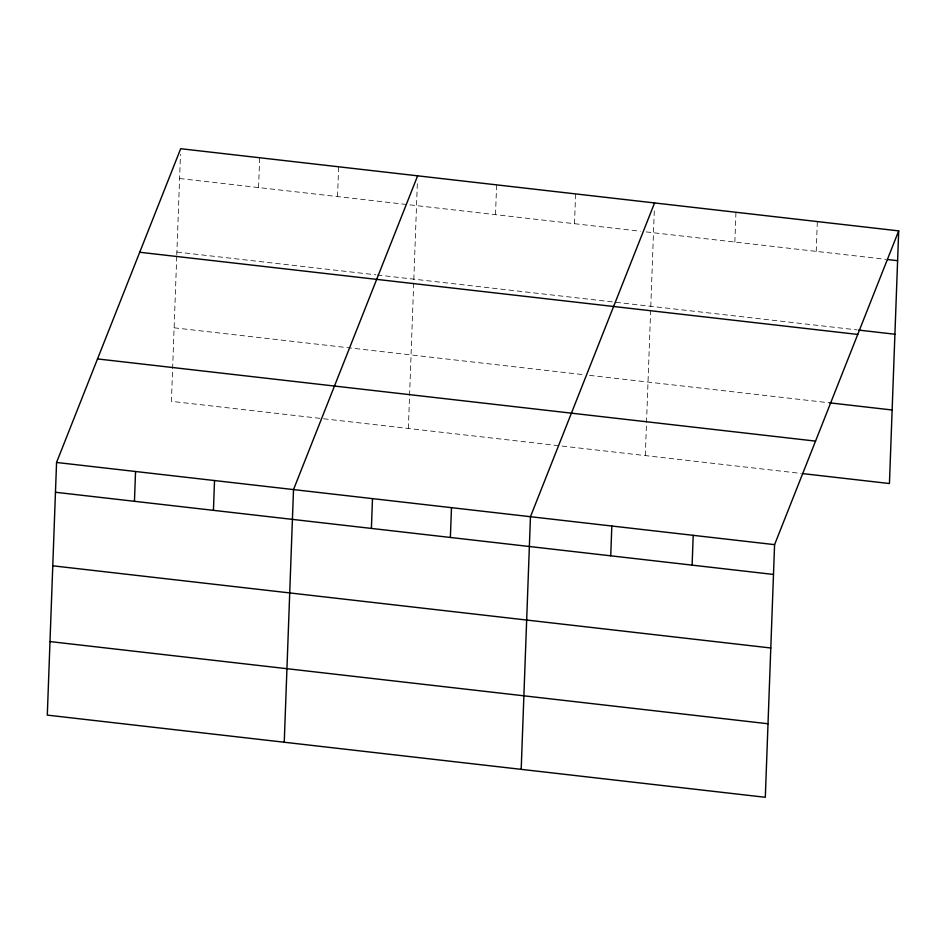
<?xml version="1.0" encoding="UTF-8"?>
<svg xmlns="http://www.w3.org/2000/svg" width="946" height="946" viewBox="0 0 946 946"><rect width="100%" height="100%" fill="white"/><g stroke="black" fill="none" stroke-linecap="round" stroke-linejoin="round"><path stroke-width="0.71" stroke-dasharray="4.73 3.55" d="M176.736 256.413L171.415 401.352L322.066 418.593M176.784 254.959L180.473 154.387M258.577 187.544L259.665 157.746M337.556 196.591L338.644 166.792M408.365 428.467L417.363 182.921M495.515 214.671L496.615 184.86M574.506 223.705L575.594 193.906M645.314 455.594L654.372 208.628M734.853 242.058L735.953 212.259M816.232 251.376L817.32 221.577M179.586 178.51L640.324 231.238M646.165 231.912L885.988 259.358M176.89 252.05L375.81 274.813M377.277 274.979L857.135 329.906M174.111 327.813L583.647 374.687M589.5 375.361L829.654 402.842M323.532 418.759L800.801 473.39"/><path stroke-width="1.42" d="M56.559 462.464L47.3 715.117L765.314 797.289L774.585 544.648L898.7 230.883L180.686 148.711L56.559 462.464L774.585 544.648M134.45 501.309L135.55 471.51M213.429 510.343L214.529 480.544M284.249 742.232L293.508 489.59L417.635 175.826M371.4 528.424L372.488 498.625M450.379 537.47L451.479 507.671M521.187 769.346L530.458 516.705L654.573 202.941M610.738 555.822L611.826 526.023M692.117 565.14L693.205 535.33M898.7 230.883L889.441 483.536L802.243 473.556M887.431 259.523L897.612 260.694M858.578 330.071L894.916 334.234M139.724 252.251L857.738 334.435M829.654 402.842L892.137 409.996M97.521 358.924L815.535 441.108M55.471 492.263L773.485 574.447M52.775 565.803L770.789 647.986M49.996 641.577L768.01 723.761"/></g></svg>
